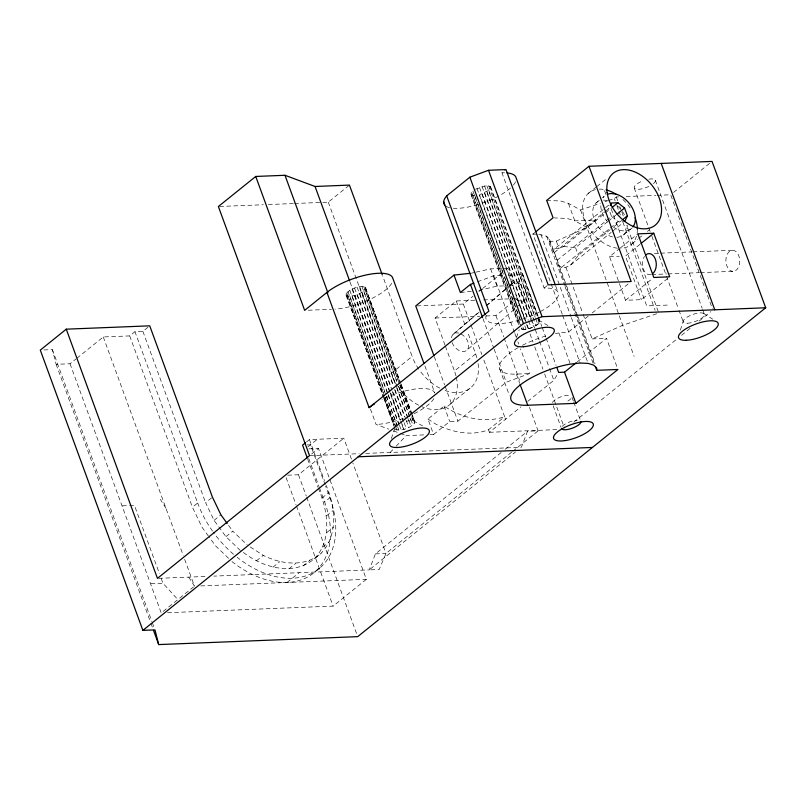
<?xml version="1.0" encoding="UTF-8"?>
<svg xmlns="http://www.w3.org/2000/svg" width="806" height="806" viewBox="0 0 806 806"><rect width="100%" height="100%" fill="white"/><g stroke="black" fill="none" stroke-linecap="round" stroke-linejoin="round"><path stroke-width="0.6" stroke-dasharray="4.03 3.02" d="M538.438 317.534L539.728 321.06L539.073 323.166C534.046 326.883 526.389 331.326 520.223 328.425C526.016 331.095 532.796 327.438 537.783 324.405L539.728 322.027L539.053 320.294L537.743 319.881M243.372 552.432C263.018 567.716 293.797 576.552 314.582 558.568C332.586 539.456 327.74 510.762 318.501 488.648M314.582 558.568C338.721 542.599 336.576 509.11 326.218 485.484M680.365 330.188L683.246 320.959M391.333 438.504L395.031 428.006L346.016 294.059C350.177 288.588 358.378 285.656 365.108 286.966L400.612 382.85M516.465 337.502L519.235 329.755M501.191 452.498L375.425 553.873L369.219 569.902L213.842 576.119M529.502 407.383L538.096 430.857L527.517 431.27L521.311 447.31L364.151 453.476M575.736 312.859L558.145 264.781L557.127 260.288L554.296 252.54L553.309 251.573L554.639 248.742L609.407 204.593M605.8 211.021L608.721 208.673L610.303 205.278M346.016 294.059L346.701 295.721C353.431 297.031 361.632 294.109 365.793 288.639L365.793 287.682M518.651 324.647L470.936 194.327L471.591 192.221L520.172 324.868M395.041 428.963L395.716 429.669C402.446 430.978 410.647 428.057 414.818 422.586L412.229 414.576M527.739 401.368L553.853 380.321L558.044 373.4M509.231 285.687L514.137 285.485L518.006 282.372L522.842 274.604L508.304 275.189M516.868 307.086L526.449 298.23A10.549 7.133 51.1 0 0 521.613 285.012L519.427 283.591A10.549 7.133 51.1 0 0 510.389 285.465M558.145 264.781L561.48 267.431L565.893 267.249L570.567 265.093L578.345 255.341L610.102 229.74M390.215 452.438L392.744 449.778M396.119 446.232L406.244 435.593L424.903 434.847M528.605 328.737L479.55 194.72L488.758 190.337L490.703 186.982L488.718 185.864L484.608 186.025L475.469 189.299M453.083 334.258L478.522 312.335M486.058 305.837L507.73 287.158M508.667 286.352L511.498 283.914M454.655 333.251L479.147 312.134M486.683 305.645L508.354 286.966M509.301 286.15L513.069 282.906M452.075 342.51A10.549 7.133 51.1 0 0 466.936 350.136L515.931 307.902M43.917 349.955L52.37 349.623L56.138 364.312L70.021 363.758L75.885 359.023M76.862 358.237L103.269 336.958L129.716 335.901L134.955 331.679L142.894 331.367L149.735 325.836M294.563 203.495L328.284 202.155L349.431 185.098M540.342 311.579A38.386 12.684 -20.1 0 0 544.141 288.085L501.967 172.827L505.191 170.227M208.432 536.081L202.054 527.305L192.422 507.236L197.661 503.015L134.955 331.679M562.245 314.199L532.917 234.062L534.831 232.521M588.068 193.601L595.805 187.365M596.772 186.579L607.412 178.005M240.369 550.478L225.922 536.655L214.064 520.354L205.59 502.702L212.441 497.181M444.993 345.089L435.089 318.027L456.246 300.97L474.865 300.225M416.974 305.897L463.319 304.043L472.991 296.255M478.794 291.57L481.696 289.233M482.663 288.457L504.909 270.524M505.876 269.748L507.81 268.186L514.137 285.485M596.148 202.86L601.528 198.528M602.425 197.802L604.208 196.362A21.087 14.266 51.1 0 0 602.011 199.465M397.59 386.205A42.174 28.532 51.1 0 1 391.001 373.51L412.158 356.454L382.739 276.095M306.481 441.95L309.423 439.582L343.799 438.212L352.403 461.737M214.064 520.354L220.915 514.832M608.47 200.543L614.283 198.568L616.298 196.946L618.766 196.845M307.882 446.907L317.352 439.27M554.296 252.54L604.832 211.807M538.64 234.324L546.599 236.208L549.551 239.281L549.571 241.357L556.321 241.085L586.949 227.443L596.188 219.988L574.799 220.844L567.233 218.466L554.246 217.882M554.639 248.742L559.052 248.56L563.636 246.525L604.359 213.701M605.326 212.915L611.15 208.23M311.64 454.01L318.491 448.489L329.271 477.958M557.127 260.288L611.553 216.421L608.721 208.673M563.636 246.525L575.514 247.593L607.271 222.003M608.228 221.227L615.925 215.021M287.651 475.187L298.462 474.754L343.799 438.212M485.988 315.992L495.912 315.599L517.069 298.542L526.117 323.277M225.922 536.655L232.773 531.134L247.22 544.957M561.48 267.431L609.396 228.803M610.374 228.017L618.202 221.71L623.673 221.489M613.95 226.647L621.648 220.441M570.567 265.093L611.22 232.36M612.187 231.574L622.837 223M544.141 288.085L548.171 284.84M673.564 192.453L712.041 161.422M455.984 375.868A42.174 28.532 51.1 0 0 454.473 370.982L475.631 353.925L467.44 331.568M623.864 234.596L631.924 228.098M163.185 611.391L193.5 586.959M667.741 278.402L641.385 299.651L625.516 300.285L609.558 256.681L619.32 248.812M620.298 248.016L637.868 233.851M631.944 243.855L637.748 239.181M638.715 238.395L643.551 234.496M647.42 231.382L649.354 229.821M321.947 498.068L328.798 492.547M640.065 244.238L625.426 256.046L641.385 299.651M231.937 561.53A87.864 59.453 51.1 0 0 310.159 575.544A87.864 59.453 51.1 0 0 324.647 501.967L329.886 497.745L325.574 485.978M429.88 434.646L433.608 434.494L427.956 419.039L444.066 406.043C461.465 418.002 484.205 423.533 504.647 416.732L505.493 419.301M450.453 403.977L471.601 386.93M256.399 560.885L263.25 555.364C281.334 564.462 305.192 567.495 321.433 553.047M326.46 515.88L333.311 510.359M433.608 434.494L449.728 421.508L457.899 421.195L506.249 382.225L529.552 373.571L520.495 348.827M272.942 567.172L279.783 561.651M588.229 316.143L568.714 331.87L558.921 332.949A45.69 15.102 -20.1 0 0 555.384 333.613M592.128 313L629.214 283.108M326.692 532.635L333.543 527.114M288.85 568.915L295.701 563.394M625.516 300.285L652.85 278.251M322.642 547.203L329.493 541.682M303.056 565.973L309.907 560.452M287.027 582.476L299.117 572.734M427.956 419.039L435.512 423.946A87.864 59.453 51.1 0 0 488.527 429.729L504.647 416.732L483.55 359.214M316.264 570.729L321.503 566.507M488.527 429.729L489.383 432.298L520.968 406.829M577.207 361.944L606.515 338.329L617.074 367.173M505.09 449.345L527.517 431.27M511.76 452.075L385.973 553.47L379.173 569.54L369.219 569.902L515.457 452.025M512.737 451.289L538.096 430.857M167.507 612.711L333.12 606.112L366.367 579.323L329.704 479.137M573.731 422.173L676.607 339.255M681.503 335.306L690.319 328.193M699.134 321.09L710.892 311.61M583.091 314.229L592.118 338.903L622.746 325.251L656.457 313.826L658.472 312.204L626.625 225.176M477.444 281.818L493.756 275.763L503.448 275.38M546.68 200.382L560.845 201.026L568.421 203.404L580.572 209.993L600.329 203.293M604.984 201.722L607.311 200.936M478.905 290.351L496.949 286.17L508.002 285.727M471.319 273.184L474.825 272.408M475.993 272.146L490.622 268.872L501.675 268.428M406.194 421.226L412.813 420.5L422.596 425.89M616.852 237.417L620.721 236.611A21.087 14.266 51.1 0 0 627.28 225.297M470.936 194.327L472.931 195.445L477.041 195.274M460.387 292.528L471.52 291.309M219.635 206.477L263.34 204.734M268.338 204.533L293.313 203.545M626.181 196.553L655.842 195.374M657.081 195.324L670.673 194.78L677.997 214.769M654.401 253.406L659.379 253.205M660.628 253.165L691.77 251.915M693.019 251.865L732.886 250.283M609.558 256.681L619.32 256.288M502.904 268.378L507.81 268.186M651.782 274.564L666.733 273.969M667.983 273.919L699.124 272.68M700.374 272.63L732.765 271.34A10.549 6.942 87.7 0 0 738.87 255.935A10.549 6.942 87.7 0 0 726.841 255.149A10.549 6.942 87.7 0 0 732.765 271.34M483.56 299.882L517.069 298.542M308.305 310.229L331.457 309.303M667.287 305.101L646.724 305.917L610.142 205.953M435.089 318.027L479.782 316.244M592.118 338.903L606.515 338.329M518.117 347.658A45.69 15.102 -20.1 0 0 516.324 374.105L529.552 373.571M489.383 432.298L557.48 429.578M307.106 444.932L310.501 444.791L325.14 484.799M308.869 448.871L318.491 448.489M309.554 455.652L359.184 453.677M122.381 505.825L128.416 505.594M129.615 505.543L134.441 505.352L159.497 573.781M158.722 578.325L206.316 576.421M150.883 583.705L162.953 583.222L177.864 599.563M200.724 585.922L366.367 579.323M375.425 553.873L385.973 553.47L352.837 462.916M532.917 234.062L537.491 234.274M607.512 200.513L603.17 200.039M370.478 409.176L376.07 424.46L388.835 429.165M393.479 430.878L399.282 433.024M400.441 433.447L406.244 435.593M586.949 227.443L574.799 220.844L568.421 203.404M548.03 325.594L538.61 320.143L539.728 321.06M703.608 313.403L712.716 319.196M516.455 299.469L517.412 300.094A10.549 7.133 51.1 0 0 525.351 299.782M250.223 546.911L263.25 555.364M611.553 216.421L618.202 221.71M228.592 558.336L215.524 545.823L209.147 537.048M414.808 421.619L411.977 415.04M228.592 525.381L232.773 531.134M165.976 508.294L160.273 499.267M188.755 577.116L194.478 586.163L183.677 556.674M678.42 215.948L712.423 308.859M655.318 180.212L702.187 308.285M702.62 309.454L704.343 314.159M634.241 188.03L650.15 231.503M651.863 236.208L666.058 274.987M666.481 276.156L678.521 309.061M678.954 310.229L683.256 321.977M616.298 196.946L618.021 201.651M619.743 206.356L621.466 211.061M621.889 212.23L623.612 216.935M614.283 198.568L615.149 200.926M616.862 205.631L618.585 210.326M619.018 211.504L620.308 215.031M622.887 222.093L655.167 310.3M604.55 190.659L606.696 196.543M580.572 209.993L618.857 314.642M619.29 315.821L634.141 356.403M575.514 247.593L578.345 255.341M556.321 241.085L559.052 248.56M565.893 267.249L582.657 313.06M549.551 239.281L577.439 315.489M577.872 316.657L595.03 363.546M549.571 241.357L553.309 251.573M576.169 314.028L594.193 363.284M546.599 236.208L564.613 285.445M565.046 286.624L593.79 365.168M540.927 234.425L570.95 316.496M571.383 317.665L588.118 363.395M555.747 286.13L557.893 292.014M562.669 315.378L580.108 363.022M558.921 332.949L570.316 364.1M573.398 401.126L571.746 396.602A10.307 3.405 -20.1 0 1 565.469 402.335M573.812 402.265L580.451 420.389M522.842 274.604L537.934 315.851M538.368 317.03L541.823 326.46M542.247 327.639L545.702 337.059M546.136 338.238L556.049 365.34M490.703 186.982L538.005 316.355M490.028 186.277L539.728 322.027M488.718 185.864L536.453 316.355M538.207 320.808L539.073 323.166M488.758 190.337L535.204 317.352M535.627 318.531L537.783 324.405M486.864 185.783L535.023 317.383M486.925 191.606L535.96 325.664M484.608 186.025L533.179 318.763M518.006 282.372L531.396 318.954M531.829 320.133L534.852 328.395M535.285 329.573L539.164 340.203M539.597 341.381L549.098 367.345M549.531 368.523L553.853 380.321M484.668 192.815L533.713 326.873M482.089 186.589L530.66 319.317M482.159 193.873L528.202 319.69M528.635 320.869L531.214 327.921M479.489 187.435L528.031 320.103M476.971 188.493L525.532 321.171M526.55 324.455L528.273 329.17M529.995 333.885L533.018 342.127M534.741 346.842L542.932 369.219M544.655 373.924L564.482 428.107M524.777 325.725L526.066 329.241M553.168 405.801L561.036 427.321M474.774 195.526L487.68 230.768M488.104 231.947L490.683 238.999M491.116 240.168L499.71 263.673M501.433 268.368L502.722 271.894M504.445 276.589L505.735 280.115M506.168 281.294L508.747 288.346M509.17 289.515L520.787 321.241M522.933 327.115L523.789 329.463M472.89 190.972L521.039 322.44M472.931 195.445L521.935 329.311M470.926 193.359L519.084 324.828M493.756 275.763L514.45 332.324M514.883 333.503L516.183 337.039M517.905 341.754L518.772 344.112M490.622 268.872L496.949 286.17M495.912 315.599L503.669 336.797M504.103 337.976L519.618 380.382M516.324 374.105L519.699 383.334M482.965 318.582L493.746 348.051M494.179 349.23L506.249 382.225M499.69 368.886L509.402 395.424M463.319 304.043L470.644 324.002M471.067 325.181L481.837 354.519M456.246 300.97L465.717 326.863M445.426 346.268L454.473 370.982M434.273 356.645L444.63 384.946M445.063 386.124L457.899 421.195M444.066 406.043L449.728 421.508M424.883 365.924L434.787 392.975A38.869 12.846 -20.1 0 0 381.953 399.615M401.045 384.029L411.795 413.397M365.793 288.639L399.333 380.281M401.056 384.986L411.806 414.355M412.239 415.533L414.818 422.586M365.108 286.966L400.36 383.313M400.794 384.492L411.544 413.861M365.128 289.777L399.534 383.777M399.957 384.956L409.851 411.977M411.574 416.672L414.153 423.724M363.798 286.563L399.484 384.079M399.917 385.258L412.813 420.5M363.838 291.026L396.945 381.5M398.668 386.205L412.853 424.974M361.954 286.473L396.774 381.641M398.496 386.346L409.68 416.893M410.103 418.072L410.969 420.42M362.005 292.306L396.401 386.296M396.834 387.474L411.02 426.243M359.688 286.724L396.24 386.598M396.663 387.767L407.413 417.145M407.846 418.314L408.702 420.672M328.284 202.155L391.001 373.51M359.758 293.505L393.288 385.157M395.011 389.852L405.761 419.231M406.194 420.4L408.773 427.452M357.169 287.289L392.865 384.805M394.577 389.51L404.471 416.531M357.239 294.573L391.212 387.394M392.925 392.089L403.675 421.467M404.108 422.636L406.254 428.51M354.569 288.125L391.978 390.346M392.411 391.525L403.151 420.893M350.056 282.11L388.955 388.361M390.678 393.086L400.622 420.238M401.056 421.417L404.078 429.689M354.64 295.409L389.892 391.756M390.326 392.925L400.209 419.956M401.932 424.651L403.655 429.356M352.061 289.183L400.642 421.951M352.121 295.973L387.807 393.489M388.24 394.668L398.99 424.037M399.413 425.215L401.136 429.92M349.804 290.392L387.646 393.791M388.069 394.96L398.819 424.339M349.864 296.215L384.684 391.394M386.406 396.089L397.156 425.467M397.59 426.636L398.879 430.162M347.97 291.661L385.812 395.061M386.235 396.23L396.985 425.608M348.011 296.134L384.563 396.008M384.986 397.177L395.736 426.555M396.169 427.734L397.026 430.082M346.681 292.91L384.512 396.31M384.946 397.479L395.696 426.858M346.701 295.721L383.686 396.774M384.109 397.942L394.003 424.974M346.026 295.016L383.424 397.237M383.858 398.416L394.608 427.785M309.423 439.582L324.496 480.779M308.708 458.433L319.045 486.673M319.478 487.852L324.647 501.967M307.741 459.229L318.078 487.469M298.462 474.754L306.25 496.033M306.683 497.211L356.846 634.282M286.11 477.646L296.024 504.747M296.457 505.926L333.12 606.112M142.894 331.367L205.59 502.702M129.716 335.901L192.422 507.236M103.269 336.958L183.244 555.485M161.22 578.507L162.953 583.222M70.021 363.758L161.23 612.963M52.37 349.623L151.921 621.607M152.354 622.796L154.52 628.71M56.138 364.312L150.49 622.101M150.924 623.29L153.09 629.204M456.277 377.087A42.174 28.532 51.1 0 1 422.092 406.808M418.717 405.247A42.174 28.532 51.1 0 1 398.295 387.212M478.089 363.647A42.174 28.532 51.1 0 1 443.25 389.761M439.875 388.19A42.174 28.532 51.1 0 1 419.452 370.166M418.747 369.158A42.174 28.532 51.1 0 1 412.158 356.454M475.631 353.925A42.174 28.532 51.1 0 1 477.686 361.249M329.886 497.745A87.864 59.453 51.1 0 1 315.398 571.323A87.864 59.453 51.1 0 1 237.176 557.309M233.549 554.306A87.864 59.453 51.1 0 1 213.237 532.121M212.532 531.134A87.864 59.453 51.1 0 1 197.661 503.015M651.097 274.423A10.549 6.942 87.7 0 1 643.309 269.002A10.549 6.942 87.7 0 1 644.488 256.368M461.012 333.946A10.549 7.133 51.1 0 1 466.936 350.136M451.431 337.795A10.549 7.133 51.1 0 1 458.765 333.09M522.439 345.3A45.69 15.102 -20.1 0 1 548.009 335.387M562.276 426.354A10.307 3.405 -20.1 0 1 577.348 420.218M637.365 229.126A33.389 22.588 51.1 0 1 620.842 248.319M617.467 248.198A33.389 22.588 51.1 0 1 584.481 218.557A33.389 22.588 51.1 0 1 597.881 189.229M599.18 189.138A33.389 22.588 51.1 0 1 606.052 189.884M622.897 199.495A33.389 22.588 51.1 0 1 631.471 210.104M613.396 227.151A21.087 14.266 51.1 0 0 624.902 230.919L628.781 230.123A21.087 14.266 51.1 0 0 633.153 226.677M607.744 222.124A21.087 14.266 51.1 0 1 600.903 203.434M612.51 236.944A21.087 14.266 51.1 0 1 594.143 219.363A21.087 14.266 51.1 0 1 599.291 200.835M617.215 205.752A21.087 14.266 51.1 0 1 620.328 208.835M622.373 211.444A21.087 14.266 51.1 0 1 624.61 215.172M515.558 181.783A38.386 12.684 -20.1 0 1 513.231 185.249M510.49 188.02A38.386 12.684 -20.1 0 1 478.976 204.291M477.847 204.633A38.386 12.684 -20.1 0 1 453.294 208.24M449.627 207.686A38.386 12.684 -20.1 0 1 445.637 205.973M501.967 172.827A38.386 12.684 -20.1 0 1 504.536 172.796M539.264 312.144A38.386 12.684 -20.1 0 1 500.989 323.518A38.386 12.684 -20.1 0 1 486.31 315.146M391.716 283.299A38.869 12.846 -20.1 0 1 334.933 309.151M433.9 398.547A38.869 12.846 -20.1 0 1 412.561 414.455M403.272 418.374A38.869 12.846 -20.1 0 1 376.07 424.46M648.82 179.184A11.244 3.718 -20.1 0 1 653.243 183.778M648.88 186.428A11.244 3.718 -20.1 0 1 634.513 188.453A11.244 3.718 -20.1 0 1 643.359 180.685M552.422 402.567A10.307 3.405 -20.1 0 1 561.087 396.794A10.307 3.405 -20.1 0 1 571.162 395.867M687.347 323.266A11.244 3.718 -20.1 0 0 704.343 315.176A11.244 3.718 -20.1 0 0 689.694 315.761A11.244 3.718 -20.1 0 0 687.347 323.266"/><path stroke-width="1.21" d="M610.303 205.278L611.361 203.021L617.93 202.759L624.579 208.039L627.421 215.786L624.771 221.449M227.191 523.467L220.915 514.832L212.441 497.181L149.735 325.836L66.263 329.17L40.3 350.106L142.884 630.373L154.954 629.889L158.711 644.578L357.713 636.649L765.7 307.771L712.041 161.422L588.995 166.278L546.68 200.382L553.067 217.822L535.799 231.745M382.316 274.917L349.431 185.098L315.055 186.478L284.992 175.285L255.744 176.454L218.386 206.517L309.554 455.652L157.462 578.376L66.263 329.17M424.027 363.577L392.613 277.727A38.869 12.846 -20.1 0 0 365.571 275.098A38.869 12.846 -20.1 0 0 326.934 292.407L304.648 310.37L255.744 176.454M444.69 205.087A38.386 12.684 -20.1 0 1 446.705 195.868L469.868 177.199L488.507 170.278L505.997 169.582L548.171 284.84L631.169 281.526L588.995 166.278M470.089 273.325L454 275.088L415.725 305.948L433.84 355.466M473.948 283.118L470.462 284.407L460.387 292.528L454 275.088M305.504 442.746L302.572 445.114L307.308 458.05M612.117 207.444L617.93 202.759M326.934 292.407L369.108 407.665L488.879 311.126L446.705 195.868M616.882 214.245L624.579 208.039M622.605 219.665L627.421 215.786M142.884 630.373L523.447 323.609L542.075 316.687L765.7 307.771M641.042 243.452L653.737 233.226L669.695 276.831L653.827 277.466L637.868 233.851L653.737 233.226M556.916 367.697L558.639 372.412L564.512 372.181L576.23 362.74M596.762 370.317L596.742 368.241L593.79 365.168L588.118 363.395L580.108 363.022L570.316 364.1A45.69 15.102 -20.1 0 0 516.414 388.25A45.69 15.102 -20.1 0 0 527.728 405.247L575.907 403.343L617.92 369.48L596.762 370.317L595.483 366.801M358.237 456.78L592.43 447.441M661.192 163.396L714.771 309.806M555.314 284.951L515.719 176.756A38.386 12.684 -20.1 0 0 506.934 172.927M564.512 372.181L575.907 403.343M488.507 170.278L542.075 316.687M469.868 177.199L523.447 323.609M520.122 384.482L527.728 405.247M443.673 201.681L484.99 314.592M470.462 284.407L482.532 317.403M315.055 186.478L349.633 280.921M153.523 630.383L158.711 644.578M284.992 175.285L327.891 292.759M645.938 254.787A10.549 6.942 87.7 0 1 655.399 259.26A10.549 6.942 87.7 0 1 652.779 273.476M580.864 421.518A10.307 3.405 -20.1 0 1 572.109 428.268A10.307 3.405 -20.1 0 1 561.45 428.46M607.351 194.337A21.087 14.266 51.1 0 1 611.23 193.541L615.562 194.014A21.087 14.266 51.1 0 1 632.297 207.968A21.087 14.266 51.1 0 1 633.153 226.677M606.052 189.884A33.389 22.588 51.1 0 1 616.207 194.317M635.128 217.721A33.389 22.588 51.1 0 1 637.365 229.126M369.108 407.665A38.869 12.846 -20.1 0 1 374.518 403.816M565.197 440.58A21.087 6.972 -20.1 0 0 593.287 424.117A21.087 6.972 -20.1 0 0 561.822 428.953A21.087 6.972 -20.1 0 0 565.197 440.58M523.457 346.731A21.087 6.972 -20.1 0 0 554.316 331.075A21.087 6.972 -20.1 0 0 525.421 333.362A21.087 6.972 -20.1 0 0 523.457 346.731M607.12 192.543A33.389 22.588 51.1 0 0 651.147 227.564A33.389 22.588 51.1 0 0 644.296 177.602A33.389 22.588 51.1 0 0 607.12 192.543M397.388 447.491A21.087 6.972 -20.1 0 0 429.266 432.328A21.087 6.972 -20.1 0 0 401.781 433.427A21.087 6.972 -20.1 0 0 397.388 447.491M686.269 340.273A21.087 6.972 -20.1 0 0 718.136 325.11A21.087 6.972 -20.1 0 0 690.661 326.208A21.087 6.972 -20.1 0 0 686.269 340.273"/></g></svg>
